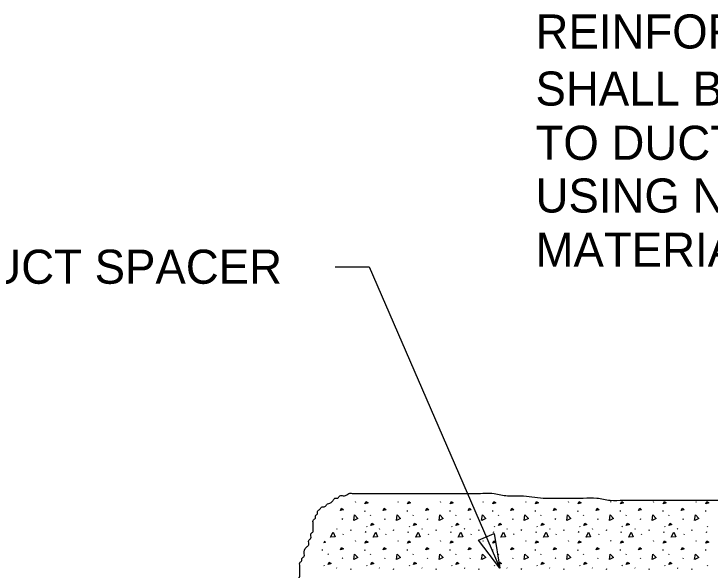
# Model space of a CAD drawing. Extents: x -12482.5 to -12435.3, y -12348.5 to -12304.1.
# Drawn here: x -12464.49 to -12450.87, y -12315.05 to -12304.17 of the extents above; entities that cross this region are included whole.
import ezdxf

# ---------------------------------------------------------------- set-up
doc = ezdxf.new("R2010")
doc.units = 0
for name, color, linetype in [('Default', 7, 'Continuous'), ('G-ANNO-TEXT', 7, 'Continuous'), ('G-DETL-OTLN', 7, 'Continuous')]:
    doc.layers.add(name, color=color, linetype=linetype)

msp = doc.modelspace()

# ---------------------------------------------------------------- linework, layer by layer
at = {"layer": 'Default'}
for p, q in [((-12457.817, -12313.711), (-12457.809, -12313.722)), ((-12456.983, -12313.711), (-12456.976, -12313.722)), ((-12456.15, -12313.711), (-12456.143, -12313.722)), ((-12455.317, -12313.711), (-12455.309, -12313.722)), ((-12454.483, -12313.711), (-12454.476, -12313.722)), ((-12453.65, -12313.711), (-12453.643, -12313.722)), ((-12452.817, -12313.711), (-12452.809, -12313.722)), ((-12451.983, -12313.711), (-12451.976, -12313.722)), ((-12451.15, -12313.711), (-12451.143, -12313.722)), ((-12457.63, -12313.889), (-12457.628, -12313.905)), ((-12456.796, -12313.889), (-12456.795, -12313.905)), ((-12455.963, -12313.889), (-12455.961, -12313.905)), ((-12455.13, -12313.889), (-12455.128, -12313.905)), ((-12454.296, -12313.889), (-12454.295, -12313.905)), ((-12453.463, -12313.889), (-12453.461, -12313.905)), ((-12452.63, -12313.889), (-12452.628, -12313.905)), ((-12451.796, -12313.889), (-12451.795, -12313.905)), ((-12450.963, -12313.889), (-12450.961, -12313.905)), ((-12458.067, -12314.063), (-12458.059, -12314.046)), ((-12457.514, -12313.987), (-12457.507, -12313.97)), ((-12457.233, -12314.063), (-12457.226, -12314.046)), ((-12456.681, -12313.987), (-12456.674, -12313.97)), ((-12456.4, -12314.063), (-12456.392, -12314.046)), ((-12455.848, -12313.987), (-12455.84, -12313.97)), ((-12455.567, -12314.063), (-12455.559, -12314.046)), ((-12455.014, -12313.987), (-12455.007, -12313.97)), ((-12454.733, -12314.063), (-12454.726, -12314.046)), ((-12454.181, -12313.987), (-12454.174, -12313.97)), ((-12453.9, -12314.063), (-12453.892, -12314.046)), ((-12453.348, -12313.987), (-12453.34, -12313.97)), ((-12453.067, -12314.063), (-12453.059, -12314.046)), ((-12452.514, -12313.987), (-12452.507, -12313.97)), ((-12452.233, -12314.063), (-12452.226, -12314.046)), ((-12451.681, -12313.987), (-12451.674, -12313.97)), ((-12451.4, -12314.063), (-12451.392, -12314.046)), ((-12457.596, -12314.194), (-12457.588, -12314.205)), ((-12456.762, -12314.194), (-12456.755, -12314.205)), ((-12455.929, -12314.194), (-12455.921, -12314.205)), ((-12455.096, -12314.194), (-12455.088, -12314.205)), ((-12454.262, -12314.194), (-12454.255, -12314.205)), ((-12453.429, -12314.194), (-12453.421, -12314.205)), ((-12452.596, -12314.194), (-12452.588, -12314.205)), ((-12451.762, -12314.194), (-12451.755, -12314.205)), ((-12450.929, -12314.194), (-12450.921, -12314.205)), ((-12458.18, -12314.241), (-12458.172, -12314.252)), ((-12458.048, -12314.358), (-12458.041, -12314.342)), ((-12457.898, -12314.277), (-12457.891, -12314.26)), ((-12457.61, -12314.316), (-12457.602, -12314.299)), ((-12457.346, -12314.241), (-12457.339, -12314.252)), ((-12457.215, -12314.358), (-12457.207, -12314.342)), ((-12457.065, -12314.277), (-12457.057, -12314.26)), ((-12456.776, -12314.316), (-12456.769, -12314.299)), ((-12456.513, -12314.241), (-12456.506, -12314.252)), ((-12456.381, -12314.358), (-12456.374, -12314.342)), ((-12456.232, -12314.277), (-12456.224, -12314.26)), ((-12455.943, -12314.316), (-12455.935, -12314.299)), ((-12455.68, -12314.241), (-12455.672, -12314.252)), ((-12455.548, -12314.358), (-12455.541, -12314.342)), ((-12455.398, -12314.277), (-12455.391, -12314.26)), ((-12455.11, -12314.316), (-12455.102, -12314.299)), ((-12454.846, -12314.241), (-12454.839, -12314.252)), ((-12454.715, -12314.358), (-12454.707, -12314.342)), ((-12454.565, -12314.277), (-12454.557, -12314.26)), ((-12454.276, -12314.316), (-12454.269, -12314.299)), ((-12454.013, -12314.241), (-12454.006, -12314.252)), ((-12453.881, -12314.358), (-12453.874, -12314.342)), ((-12453.732, -12314.277), (-12453.724, -12314.26)), ((-12453.443, -12314.316), (-12453.435, -12314.299)), ((-12453.18, -12314.241), (-12453.172, -12314.252)), ((-12453.048, -12314.358), (-12453.041, -12314.342)), ((-12452.898, -12314.277), (-12452.891, -12314.26)), ((-12452.61, -12314.316), (-12452.602, -12314.299)), ((-12452.346, -12314.241), (-12452.339, -12314.252)), ((-12452.215, -12314.358), (-12452.207, -12314.342)), ((-12452.065, -12314.277), (-12452.057, -12314.26)), ((-12451.776, -12314.316), (-12451.769, -12314.299)), ((-12451.513, -12314.241), (-12451.506, -12314.252)), ((-12451.381, -12314.358), (-12451.374, -12314.342)), ((-12451.232, -12314.277), (-12451.224, -12314.26)), ((-12450.943, -12314.316), (-12450.935, -12314.299)), ((-12457.817, -12314.477), (-12457.809, -12314.488)), ((-12456.983, -12314.477), (-12456.976, -12314.488)), ((-12456.15, -12314.477), (-12456.143, -12314.488)), ((-12455.317, -12314.477), (-12455.309, -12314.488)), ((-12454.483, -12314.477), (-12454.476, -12314.488)), ((-12453.65, -12314.477), (-12453.643, -12314.488)), ((-12452.817, -12314.477), (-12452.809, -12314.488)), ((-12451.983, -12314.477), (-12451.976, -12314.488)), ((-12451.15, -12314.477), (-12451.143, -12314.488)), ((-12458.463, -12314.654), (-12458.461, -12314.671)), ((-12458.348, -12314.752), (-12458.34, -12314.736)), ((-12457.63, -12314.654), (-12457.628, -12314.671)), ((-12457.514, -12314.752), (-12457.507, -12314.736)), ((-12456.796, -12314.654), (-12456.795, -12314.671)), ((-12456.681, -12314.752), (-12456.674, -12314.736)), ((-12455.963, -12314.654), (-12455.961, -12314.671)), ((-12455.848, -12314.752), (-12455.84, -12314.736)), ((-12455.13, -12314.654), (-12455.128, -12314.671)), ((-12455.014, -12314.752), (-12455.007, -12314.736)), ((-12454.296, -12314.654), (-12454.295, -12314.671)), ((-12454.181, -12314.752), (-12454.174, -12314.736)), ((-12453.463, -12314.654), (-12453.461, -12314.671)), ((-12453.348, -12314.752), (-12453.34, -12314.736)), ((-12452.63, -12314.654), (-12452.628, -12314.671)), ((-12452.514, -12314.752), (-12452.507, -12314.736)), ((-12451.796, -12314.654), (-12451.795, -12314.671)), ((-12451.681, -12314.752), (-12451.674, -12314.736)), ((-12450.963, -12314.654), (-12450.961, -12314.671)), ((-12458.067, -12314.828), (-12458.059, -12314.812)), ((-12457.233, -12314.828), (-12457.226, -12314.812)), ((-12456.4, -12314.828), (-12456.392, -12314.812)), ((-12455.567, -12314.828), (-12455.559, -12314.812)), ((-12454.733, -12314.828), (-12454.726, -12314.812)), ((-12453.9, -12314.828), (-12453.892, -12314.812)), ((-12453.067, -12314.828), (-12453.059, -12314.812)), ((-12452.233, -12314.828), (-12452.226, -12314.812)), ((-12451.4, -12314.828), (-12451.392, -12314.812)), ((-12458.429, -12314.96), (-12458.421, -12314.971)), ((-12458.18, -12315.007), (-12458.172, -12315.018)), ((-12457.898, -12315.043), (-12457.891, -12315.026)), ((-12457.596, -12314.96), (-12457.588, -12314.971)), ((-12457.346, -12315.007), (-12457.339, -12315.018)), ((-12457.065, -12315.043), (-12457.057, -12315.026)), ((-12456.762, -12314.96), (-12456.755, -12314.971)), ((-12456.513, -12315.007), (-12456.506, -12315.018)), ((-12456.232, -12315.043), (-12456.224, -12315.026)), ((-12455.929, -12314.96), (-12455.921, -12314.971)), ((-12455.68, -12315.007), (-12455.672, -12315.018)), ((-12455.398, -12315.043), (-12455.391, -12315.026)), ((-12455.096, -12314.96), (-12455.088, -12314.971)), ((-12454.846, -12315.007), (-12454.839, -12315.018)), ((-12454.565, -12315.043), (-12454.557, -12315.026)), ((-12454.262, -12314.96), (-12454.255, -12314.971)), ((-12454.013, -12315.007), (-12454.006, -12315.018)), ((-12453.732, -12315.043), (-12453.724, -12315.026)), ((-12453.429, -12314.96), (-12453.421, -12314.971)), ((-12453.18, -12315.007), (-12453.172, -12315.018)), ((-12452.898, -12315.043), (-12452.891, -12315.026)), ((-12452.596, -12314.96), (-12452.588, -12314.971)), ((-12452.346, -12315.007), (-12452.339, -12315.018)), ((-12452.065, -12315.043), (-12452.057, -12315.026)), ((-12451.762, -12314.96), (-12451.755, -12314.971)), ((-12451.513, -12315.007), (-12451.506, -12315.018)), ((-12451.232, -12315.043), (-12451.224, -12315.026)), ((-12450.929, -12314.96), (-12450.921, -12314.971))]:
    msp.add_line(p, q, dxfattribs=at)
for points in [[(-12457.623, -12313.759), (-12457.6, -12313.713), (-12457.563, -12313.741), (-12457.623, -12313.759)], [(-12456.789, -12313.759), (-12456.767, -12313.713), (-12456.73, -12313.741), (-12456.789, -12313.759)], [(-12455.956, -12313.759), (-12455.934, -12313.713), (-12455.897, -12313.741), (-12455.956, -12313.759)], [(-12455.123, -12313.759), (-12455.1, -12313.713), (-12455.063, -12313.741), (-12455.123, -12313.759)], [(-12454.289, -12313.759), (-12454.267, -12313.713), (-12454.23, -12313.741), (-12454.289, -12313.759)], [(-12453.456, -12313.759), (-12453.434, -12313.713), (-12453.397, -12313.741), (-12453.456, -12313.759)], [(-12452.623, -12313.759), (-12452.6, -12313.713), (-12452.563, -12313.741), (-12452.623, -12313.759)], [(-12451.789, -12313.759), (-12451.767, -12313.713), (-12451.73, -12313.741), (-12451.789, -12313.759)], [(-12450.956, -12313.759), (-12450.934, -12313.713), (-12450.897, -12313.741), (-12450.956, -12313.759)], [(-12458.103, -12313.891), (-12458.081, -12313.845), (-12458.044, -12313.873), (-12458.103, -12313.891)], [(-12457.27, -12313.891), (-12457.248, -12313.845), (-12457.211, -12313.873), (-12457.27, -12313.891)], [(-12456.436, -12313.891), (-12456.414, -12313.845), (-12456.377, -12313.873), (-12456.436, -12313.891)], [(-12455.603, -12313.891), (-12455.581, -12313.845), (-12455.544, -12313.873), (-12455.603, -12313.891)], [(-12454.77, -12313.891), (-12454.748, -12313.845), (-12454.711, -12313.873), (-12454.77, -12313.891)], [(-12453.936, -12313.891), (-12453.914, -12313.845), (-12453.877, -12313.873), (-12453.936, -12313.891)], [(-12453.103, -12313.891), (-12453.081, -12313.845), (-12453.044, -12313.873), (-12453.103, -12313.891)], [(-12452.27, -12313.891), (-12452.248, -12313.845), (-12452.211, -12313.873), (-12452.27, -12313.891)], [(-12451.436, -12313.891), (-12451.414, -12313.845), (-12451.377, -12313.873), (-12451.436, -12313.891)], [(-12457.841, -12314.082), (-12457.827, -12313.976), (-12457.761, -12314.044), (-12457.84, -12314.081)], [(-12457.008, -12314.082), (-12456.993, -12313.976), (-12456.927, -12314.044), (-12457.006, -12314.081)], [(-12456.175, -12314.082), (-12456.16, -12313.976), (-12456.094, -12314.044), (-12456.173, -12314.081)], [(-12455.341, -12314.082), (-12455.327, -12313.976), (-12455.261, -12314.044), (-12455.34, -12314.081)], [(-12454.508, -12314.082), (-12454.493, -12313.976), (-12454.427, -12314.044), (-12454.506, -12314.081)], [(-12453.675, -12314.082), (-12453.66, -12313.976), (-12453.594, -12314.044), (-12453.673, -12314.081)], [(-12452.841, -12314.082), (-12452.827, -12313.976), (-12452.761, -12314.044), (-12452.84, -12314.081)], [(-12452.008, -12314.082), (-12451.993, -12313.976), (-12451.927, -12314.044), (-12452.006, -12314.081)], [(-12451.175, -12314.082), (-12451.16, -12313.976), (-12451.094, -12314.044), (-12451.173, -12314.081)], [(-12457.511, -12314.181), (-12457.488, -12314.135), (-12457.451, -12314.162), (-12457.511, -12314.181)], [(-12456.677, -12314.181), (-12456.655, -12314.135), (-12456.618, -12314.162), (-12456.677, -12314.181)], [(-12455.844, -12314.181), (-12455.822, -12314.135), (-12455.785, -12314.162), (-12455.844, -12314.181)], [(-12455.011, -12314.181), (-12454.988, -12314.135), (-12454.951, -12314.162), (-12455.011, -12314.181)], [(-12454.177, -12314.181), (-12454.155, -12314.135), (-12454.118, -12314.162), (-12454.177, -12314.181)], [(-12453.344, -12314.181), (-12453.322, -12314.135), (-12453.285, -12314.162), (-12453.344, -12314.181)], [(-12452.511, -12314.181), (-12452.488, -12314.135), (-12452.451, -12314.162), (-12452.511, -12314.181)], [(-12451.677, -12314.181), (-12451.655, -12314.135), (-12451.618, -12314.162), (-12451.677, -12314.181)], [(-12458.298, -12314.408), (-12458.248, -12314.314), (-12458.209, -12314.401), (-12458.296, -12314.408)], [(-12457.464, -12314.408), (-12457.414, -12314.314), (-12457.376, -12314.401), (-12457.463, -12314.408)], [(-12456.631, -12314.408), (-12456.581, -12314.314), (-12456.542, -12314.401), (-12456.629, -12314.408)], [(-12455.798, -12314.408), (-12455.748, -12314.314), (-12455.709, -12314.401), (-12455.796, -12314.408)], [(-12454.964, -12314.408), (-12454.914, -12314.314), (-12454.876, -12314.401), (-12454.963, -12314.408)], [(-12454.131, -12314.408), (-12454.081, -12314.314), (-12454.042, -12314.401), (-12454.129, -12314.408)], [(-12453.298, -12314.408), (-12453.248, -12314.314), (-12453.209, -12314.401), (-12453.296, -12314.408)], [(-12452.464, -12314.408), (-12452.414, -12314.314), (-12452.376, -12314.401), (-12452.463, -12314.408)], [(-12451.631, -12314.408), (-12451.581, -12314.314), (-12451.542, -12314.401), (-12451.629, -12314.408)], [(-12458.419, -12314.489), (-12458.397, -12314.506), (-12458.433, -12314.518)], [(-12457.623, -12314.525), (-12457.6, -12314.479), (-12457.563, -12314.506), (-12457.623, -12314.525)], [(-12456.789, -12314.525), (-12456.767, -12314.479), (-12456.73, -12314.506), (-12456.789, -12314.525)], [(-12455.956, -12314.525), (-12455.934, -12314.479), (-12455.897, -12314.506), (-12455.956, -12314.525)], [(-12455.123, -12314.525), (-12455.1, -12314.479), (-12455.063, -12314.506), (-12455.123, -12314.525)], [(-12454.289, -12314.525), (-12454.267, -12314.479), (-12454.23, -12314.506), (-12454.289, -12314.525)], [(-12453.456, -12314.525), (-12453.434, -12314.479), (-12453.397, -12314.506), (-12453.456, -12314.525)], [(-12452.623, -12314.525), (-12452.6, -12314.479), (-12452.563, -12314.506), (-12452.623, -12314.525)], [(-12451.789, -12314.525), (-12451.767, -12314.479), (-12451.73, -12314.506), (-12451.789, -12314.525)], [(-12450.956, -12314.525), (-12450.934, -12314.479), (-12450.897, -12314.506), (-12450.956, -12314.525)], [(-12458.103, -12314.657), (-12458.081, -12314.611), (-12458.044, -12314.639), (-12458.103, -12314.657)], [(-12457.27, -12314.657), (-12457.248, -12314.611), (-12457.211, -12314.639), (-12457.27, -12314.657)], [(-12456.436, -12314.657), (-12456.414, -12314.611), (-12456.377, -12314.639), (-12456.436, -12314.657)], [(-12455.603, -12314.657), (-12455.581, -12314.611), (-12455.544, -12314.639), (-12455.603, -12314.657)], [(-12454.77, -12314.657), (-12454.748, -12314.611), (-12454.711, -12314.639), (-12454.77, -12314.657)], [(-12453.936, -12314.657), (-12453.914, -12314.611), (-12453.877, -12314.639), (-12453.936, -12314.657)], [(-12453.103, -12314.657), (-12453.081, -12314.611), (-12453.044, -12314.639), (-12453.103, -12314.657)], [(-12452.27, -12314.657), (-12452.248, -12314.611), (-12452.211, -12314.639), (-12452.27, -12314.657)], [(-12451.436, -12314.657), (-12451.414, -12314.611), (-12451.377, -12314.639), (-12451.436, -12314.657)], [(-12457.841, -12314.847), (-12457.827, -12314.742), (-12457.761, -12314.81), (-12457.84, -12314.847)], [(-12457.008, -12314.847), (-12456.993, -12314.742), (-12456.927, -12314.81), (-12457.006, -12314.847)], [(-12456.175, -12314.847), (-12456.16, -12314.742), (-12456.094, -12314.81), (-12456.173, -12314.847)], [(-12455.341, -12314.847), (-12455.327, -12314.742), (-12455.261, -12314.81), (-12455.34, -12314.847)], [(-12454.508, -12314.847), (-12454.493, -12314.742), (-12454.427, -12314.81), (-12454.506, -12314.847)], [(-12453.675, -12314.847), (-12453.66, -12314.742), (-12453.594, -12314.81), (-12453.673, -12314.847)], [(-12452.841, -12314.847), (-12452.827, -12314.742), (-12452.761, -12314.81), (-12452.84, -12314.847)], [(-12452.008, -12314.847), (-12451.993, -12314.742), (-12451.927, -12314.81), (-12452.006, -12314.847)], [(-12451.175, -12314.847), (-12451.16, -12314.742), (-12451.094, -12314.81), (-12451.173, -12314.847)], [(-12458.344, -12314.947), (-12458.322, -12314.9), (-12458.285, -12314.928), (-12458.344, -12314.947)], [(-12457.511, -12314.947), (-12457.488, -12314.9), (-12457.451, -12314.928), (-12457.511, -12314.947)], [(-12456.677, -12314.947), (-12456.655, -12314.9), (-12456.618, -12314.928), (-12456.677, -12314.947)], [(-12455.844, -12314.947), (-12455.822, -12314.9), (-12455.785, -12314.928), (-12455.844, -12314.947)], [(-12455.011, -12314.947), (-12454.988, -12314.9), (-12454.951, -12314.928), (-12455.011, -12314.947)], [(-12454.177, -12314.947), (-12454.155, -12314.9), (-12454.118, -12314.928), (-12454.177, -12314.947)], [(-12453.344, -12314.947), (-12453.322, -12314.9), (-12453.285, -12314.928), (-12453.344, -12314.947)], [(-12452.511, -12314.947), (-12452.488, -12314.9), (-12452.451, -12314.928), (-12452.511, -12314.947)], [(-12451.677, -12314.947), (-12451.655, -12314.9), (-12451.618, -12314.928), (-12451.677, -12314.947)]]:
    msp.add_lwpolyline(points, dxfattribs=at)
at = {"layer": 'G-ANNO-TEXT'}
for p, q in [((-12458.208, -12309.117), (-12457.542, -12309.117)), ((-12457.542, -12309.117), (-12454.985, -12315.016))]:
    msp.add_line(p, q, dxfattribs=at)
msp.add_lwpolyline([(-12455.097, -12314.339), (-12454.985, -12315.016), (-12455.403, -12314.471)], close=True, dxfattribs=at)
at = {"layer": 'G-DETL-OTLN'}
msp.add_spline([(-12458.987, -12315.285), (-12458.9, -12315.173), (-12458.9, -12315.086), (-12458.9, -12315.042), (-12458.9, -12314.955), (-12458.9, -12314.911), (-12458.856, -12314.867), (-12458.856, -12314.824), (-12458.812, -12314.78), (-12458.812, -12314.736), (-12458.769, -12314.605), (-12458.725, -12314.562), (-12458.725, -12314.518), (-12458.725, -12314.474), (-12458.681, -12314.43), (-12458.681, -12314.343), (-12458.638, -12314.299), (-12458.638, -12314.256), (-12458.638, -12314.212), (-12458.638, -12314.168), (-12458.638, -12314.124), (-12458.638, -12314.081), (-12458.594, -12314.037), (-12458.594, -12313.993), (-12458.55, -12313.95), (-12458.55, -12313.906), (-12458.506, -12313.862), (-12458.463, -12313.818), (-12458.419, -12313.818), (-12458.375, -12313.775), (-12458.288, -12313.731), (-12458.244, -12313.687), (-12458.201, -12313.644), (-12458.157, -12313.644), (-12458.113, -12313.6), (-12458.026, -12313.6), (-12457.939, -12313.556), (-12457.851, -12313.556), (-12457.764, -12313.556), (-12457.502, -12313.556), (-12457.152, -12313.556), (-12456.89, -12313.556), (-12456.803, -12313.556), (-12456.715, -12313.556), (-12456.672, -12313.556), (-12456.41, -12313.556), (-12456.322, -12313.556), (-12456.06, -12313.556), (-12455.798, -12313.556), (-12455.449, -12313.556), (-12455.099, -12313.556), (-12454.837, -12313.6), (-12454.575, -12313.6), (-12454.138, -12313.644), (-12453.876, -12313.644), (-12453.789, -12313.644), (-12453.701, -12313.644), (-12453.614, -12313.644), (-12453.352, -12313.644), (-12453.09, -12313.644), (-12452.828, -12313.687), (-12452.566, -12313.687), (-12452.478, -12313.687), (-12452.391, -12313.687), (-12452.129, -12313.687), (-12451.867, -12313.687), (-12451.605, -12313.687), (-12451.255, -12313.687), (-12450.818, -12313.687), (-12450.731, -12313.687), (-12450.469, -12313.687), (-12450.12, -12313.687), (-12449.508, -12313.687), (-12449.246, -12313.687), (-12449.159, -12313.687), (-12449.071, -12313.687), (-12448.984, -12313.687), (-12448.722, -12313.644), (-12448.372, -12313.644), (-12448.11, -12313.644), (-12447.935, -12313.644), (-12447.848, -12313.644), (-12447.761, -12313.6), (-12447.717, -12313.6), (-12447.673, -12313.6), (-12447.586, -12313.6), (-12447.499, -12313.6), (-12447.411, -12313.6)], degree=3, dxfattribs=at)

# ---------------------------------------------------------------- texts
at = {"layer": 'G-ANNO-TEXT'}
for s, p in [('REINFORCING BARS', (-12454.287, -12304.848)), ('SHALL BE TIED', (-12454.287, -12305.965)), ('TO DUCT SPACERS', (-12454.287, -12307.026)), ('USING NONMETALLIC', (-12454.287, -12308.058)), ('MATERIALS (TYP.)', (-12454.287, -12309.118)), ('DUCT SPACER', (-12465.636, -12309.451))]:
    msp.add_text(s, height=0.66667, dxfattribs=at).set_placement(p)

doc.saveas('drawing.dxf')
